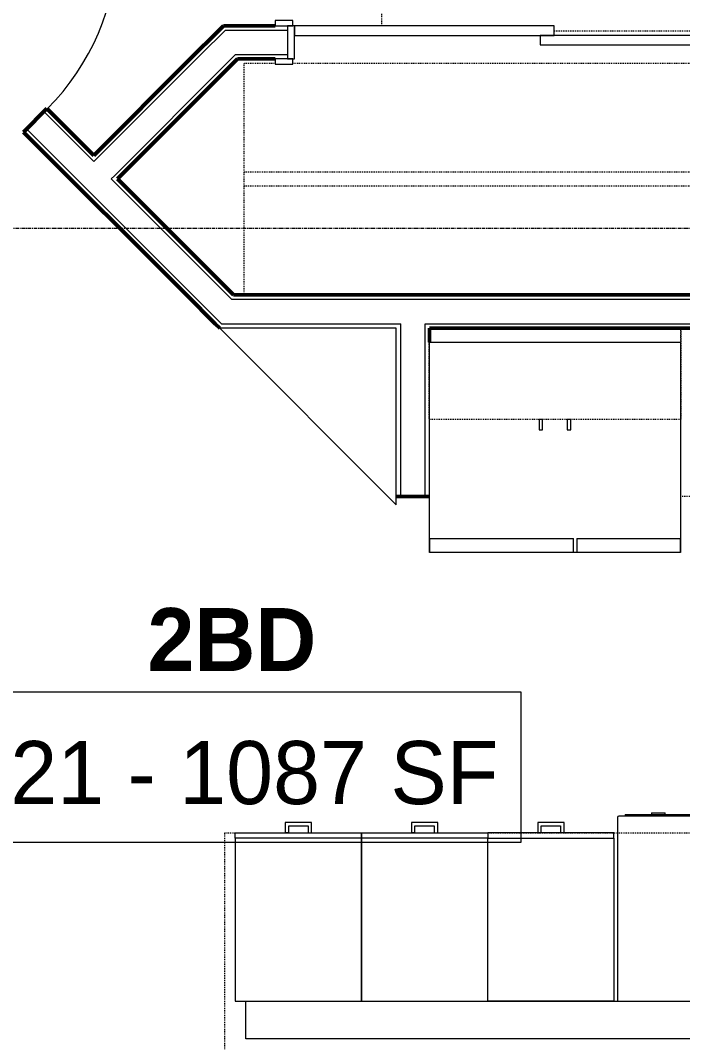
# Model space of a CAD drawing. Header units: inches. Extents: x -4266 to -1814, y 9706 to 12441.
# Drawn here: x -2334.6 to -2240.2, y 11419 to 11564.8 of the extents above; entities that cross this region are included whole.
import ezdxf

# ---------------------------------------------------------------- set-up
doc = ezdxf.new("R2010")
doc.units = ezdxf.units.IN
doc.header["$MEASUREMENT"] = 0
doc.linetypes.add('Dash', pattern=[0.25, 0.125, -0.125])
doc.linetypes.add('Grid Line 1_2_', pattern=[0.875, 0.5, -0.125, 0.125, -0.125])
for name, color, linetype, lineweight in [('A-AREA-IDEN', 2, 'Continuous', 9), ('A-DOOR-1', 7, 'Continuous', 9), ('A-DOOR-2', 50, 'Continuous', 20), ('A-DOOR-FRAM-1', 50, 'Continuous', 20), ('A-WALL-3', 250, 'Continuous', 50), ('A-WALL-4', 10, 'Continuous', 13), ('I-FURN-1', 7, 'Continuous', 9), ('I-FURN-HDLN-1', 7, 'Dash', 9), ('Q-CASE-2', 7, 'Continuous', 9), ('Q-CASE-4', 7, 'Dash', 9), ('Q-CASE-HDLN-1', 7, 'Dash', 9), ('Q-SPCQ-2', 7, 'Continuous', 9), ('S-GRID-1', 1, 'Grid Line 1_2_', 9)]:
    doc.layers.add(name, color=color, linetype=linetype, lineweight=lineweight)
doc.styles.add('Century Gothic', font='ufonts.com_century-gothic.ttf', dxfattribs={"height": 9})
doc.styles.add('Century Gothic_B', font='GOTHICB.TTF', dxfattribs={"height": 9})

msp = doc.modelspace()

# ---------------------------------------------------------------- linework, layer by layer
at = {"layer": 'A-AREA-IDEN', "flags": 128}
msp.add_lwpolyline([(-2345.74455, 11469.04857), (-2263.24691, 11469.04857), (-2263.24691, 11447.55251), (-2345.74455, 11447.55251)], close=True, dxfattribs=at)
at = {"layer": 'A-DOOR-1'}
for p, q in [((-2295.77374, 11564.84947), (-2298.27374, 11564.84947)), ((-2298.27374, 11564.84947), (-2298.27374, 11564.09947)), ((-2295.77374, 11564.09947), (-2295.77374, 11564.84947)), ((-2298.27374, 11564.09947), (-2295.77374, 11564.09947)), ((-2295.77374, 11559.34947), (-2298.27374, 11559.34947)), ((-2298.27374, 11559.34947), (-2298.27374, 11558.59947)), ((-2295.77374, 11558.59947), (-2295.77374, 11559.34947)), ((-2298.27374, 11558.59947), (-2295.77374, 11558.59947))]:
    msp.add_line(p, q, dxfattribs=at)
msp.add_arc((-2354.8676, 11576.33396), 34.06659, 315, 41.634313, dxfattribs=at)
at = {"layer": 'A-DOOR-2'}
for p, q in [((-2258.52374, 11564.09947), (-2295.52374, 11564.09947)), ((-2295.52374, 11564.09947), (-2295.52374, 11562.72447)), ((-2258.52374, 11562.72447), (-2258.52374, 11564.09947)), ((-2295.52374, 11562.72447), (-2258.52374, 11562.72447)), ((-2223.52374, 11562.72447), (-2260.52374, 11562.72447)), ((-2260.52374, 11562.72447), (-2260.52374, 11561.34947)), ((-2260.52374, 11561.34947), (-2223.52374, 11561.34947))]:
    msp.add_line(p, q, dxfattribs=at)
at = {"layer": 'A-DOOR-FRAM-1'}
for p, q in [((-2295.52374, 11564.09947), (-2296.52374, 11564.09947)), ((-2296.52374, 11564.09947), (-2296.52374, 11559.34947)), ((-2295.52374, 11559.34947), (-2295.52374, 11564.09947)), ((-2296.52374, 11559.34947), (-2295.52374, 11559.34947))]:
    msp.add_line(p, q, dxfattribs=at)
at = {"layer": 'A-WALL-3'}
for p, q in [((-2306.25906, 11563.47447), (-2310.38406, 11559.34947)), ((-2305.63406, 11564.09947), (-2306.25906, 11563.47447)), ((-2298.27374, 11564.09947), (-2305.63406, 11564.09947)), ((-2310.38406, 11559.34947), (-2324.13358, 11545.59994)), ((-2320.77482, 11542.24119), (-2303.66654, 11559.34947)), ((-2303.66654, 11559.34947), (-2298.27374, 11559.34947)), ((-2330.82597, 11552.29233), (-2334.18473, 11548.93357)), ((-2324.13358, 11545.59994), (-2330.82597, 11552.29233)), ((-2334.18473, 11548.93357), (-2310.95062, 11525.69947)), ((-2304.2331, 11525.69947), (-2320.77482, 11542.24119)), ((-2310.95062, 11525.69947), (-2306.82562, 11521.57447)), ((-2138.37374, 11525.69947), (-2304.2331, 11525.69947)), ((-2306.82562, 11521.57447), (-2306.20062, 11520.94947)), ((-2276.26312, 11520.94947), (-2203.45406, 11520.94947)), ((-2276.26312, 11518.94947), (-2276.26312, 11520.94947)), ((-2281.01312, 11496.94947), (-2276.26312, 11496.94947))]:
    msp.add_line(p, q, dxfattribs=at)
at = {"layer": 'A-WALL-4'}
for p, q in [((-2308.87518, 11559.97447), (-2305.37518, 11563.47447)), ((-2305.37518, 11563.47447), (-2296.52374, 11563.47447)), ((-2323.69164, 11545.158), (-2309.50018, 11559.34947)), ((-2321.21677, 11542.68313), (-2304.55043, 11559.34947)), ((-2309.50018, 11559.34947), (-2308.87518, 11559.97447)), ((-2304.55043, 11559.34947), (-2303.92543, 11559.97447)), ((-2303.92543, 11559.97447), (-2296.52374, 11559.97447)), ((-2324.13358, 11544.71606), (-2331.26791, 11551.85039)), ((-2310.06673, 11525.69947), (-2333.74278, 11549.37552)), ((-2323.69164, 11545.158), (-2324.13358, 11544.71606)), ((-2321.21677, 11542.68313), (-2321.65871, 11542.24119)), ((-2305.11699, 11525.69947), (-2321.65871, 11542.24119)), ((-2309.44173, 11525.07447), (-2310.06673, 11525.69947)), ((-2304.49199, 11525.07447), (-2305.11699, 11525.69947)), ((-2305.94173, 11521.57447), (-2309.44173, 11525.07447)), ((-2304.49199, 11525.07447), (-2137.74874, 11525.07447)), ((-2305.94173, 11521.57447), (-2280.38812, 11521.57447)), ((-2280.38812, 11520.94947), (-2280.38812, 11521.57447)), ((-2280.38812, 11496.94947), (-2280.38812, 11520.94947)), ((-2276.88812, 11521.57447), (-2105.02936, 11521.57447)), ((-2276.88812, 11520.94947), (-2276.88812, 11521.57447)), ((-2276.88812, 11496.94947), (-2276.88812, 11520.94947)), ((-2302.44874, 11424.94947), (-2151.44874, 11424.94947)), ((-2302.44874, 11419.57447), (-2302.44874, 11424.94947)), ((-2151.44874, 11419.57447), (-2302.44874, 11419.57447))]:
    msp.add_line(p, q, dxfattribs=at)
at = {"layer": 'I-FURN-1'}
for p, q in [((-2281.01312, 11520.94947), (-2306.20062, 11520.94947)), ((-2306.20062, 11520.94947), (-2281.01312, 11495.76197)), ((-2281.01312, 11495.76197), (-2281.01312, 11520.94947))]:
    msp.add_line(p, q, dxfattribs=at)
at = {"layer": 'I-FURN-HDLN-1'}
for p, q in [((-2283.10286, 11678.7394), (-2283.10286, 11564.09947)), ((-2258.52374, 11563.37113), (-2223.52374, 11563.37113))]:
    msp.add_line(p, q, dxfattribs=at)
at = {"layer": 'Q-CASE-2'}
for p, q in [((-2260.63812, 11507.94947), (-2260.14967, 11507.94947)), ((-2260.63812, 11507.94947), (-2260.63812, 11506.45021)), ((-2260.14967, 11506.45021), (-2260.14967, 11507.94947)), ((-2256.63812, 11507.94947), (-2256.14967, 11507.94947)), ((-2256.63812, 11507.94947), (-2256.63812, 11506.45021)), ((-2256.14967, 11506.45021), (-2256.14967, 11507.94947)), ((-2260.63812, 11506.45021), (-2260.14967, 11506.45021)), ((-2256.63812, 11506.45021), (-2256.14967, 11506.45021)), ((-2293.09991, 11450.44947), (-2296.84991, 11450.44947)), ((-2296.84991, 11450.44947), (-2296.84991, 11448.94947)), ((-2296.35053, 11448.94947), (-2296.35053, 11449.95009)), ((-2296.35053, 11449.95009), (-2293.59928, 11449.95009)), ((-2293.59928, 11449.95009), (-2293.59928, 11448.94947)), ((-2293.09991, 11448.94947), (-2293.09991, 11450.44947)), ((-2275.09991, 11450.44947), (-2278.84991, 11450.44947)), ((-2278.84991, 11450.44947), (-2278.84991, 11448.94947)), ((-2278.35053, 11448.94947), (-2278.35053, 11449.95009)), ((-2278.35053, 11449.95009), (-2275.59928, 11449.95009)), ((-2275.59928, 11449.95009), (-2275.59928, 11448.94947)), ((-2275.09991, 11448.94947), (-2275.09991, 11450.44947)), ((-2257.09991, 11450.44947), (-2260.84991, 11450.44947)), ((-2260.84991, 11450.44947), (-2260.84991, 11448.94947)), ((-2260.35053, 11449.95009), (-2257.59928, 11449.95009)), ((-2260.35053, 11448.94947), (-2260.35053, 11449.95009)), ((-2257.59928, 11449.95009), (-2257.59928, 11448.94947)), ((-2257.09991, 11448.94947), (-2257.09991, 11450.44947)), ((-2303.97491, 11448.94947), (-2285.97491, 11448.94947)), ((-2303.97491, 11448.19947), (-2303.97491, 11448.94947)), ((-2285.97491, 11448.19947), (-2303.97491, 11448.19947)), ((-2303.97491, 11448.19947), (-2303.97491, 11424.94947)), ((-2296.35053, 11448.94947), (-2296.84991, 11448.94947)), ((-2293.59928, 11448.94947), (-2293.09991, 11448.94947)), ((-2285.97491, 11448.94947), (-2267.97491, 11448.94947)), ((-2285.97491, 11448.19947), (-2285.97491, 11448.94947)), ((-2285.97491, 11448.94947), (-2285.97491, 11448.19947)), ((-2267.97491, 11448.19947), (-2285.97491, 11448.19947)), ((-2285.97491, 11448.19947), (-2285.97491, 11424.94947)), ((-2285.97491, 11424.94947), (-2285.97491, 11448.19947)), ((-2278.35053, 11448.94947), (-2278.84991, 11448.94947)), ((-2275.59928, 11448.94947), (-2275.09991, 11448.94947)), ((-2267.97491, 11448.94947), (-2267.97491, 11448.19947)), ((-2267.97491, 11448.94947), (-2267.97491, 11448.19947)), ((-2249.97491, 11448.94947), (-2267.97491, 11448.94947)), ((-2267.97491, 11424.94947), (-2267.97491, 11448.19947)), ((-2267.97491, 11424.94947), (-2267.97491, 11448.19947)), ((-2267.97491, 11448.19947), (-2249.97491, 11448.19947)), ((-2260.84991, 11448.94947), (-2260.35053, 11448.94947)), ((-2257.09991, 11448.94947), (-2257.59928, 11448.94947)), ((-2249.97491, 11448.19947), (-2249.97491, 11448.94947)), ((-2249.97491, 11448.19947), (-2249.97491, 11424.94947)), ((-2303.97491, 11424.94947), (-2285.97491, 11424.94947)), ((-2285.97491, 11424.94947), (-2267.97491, 11424.94947)), ((-2249.97491, 11424.94947), (-2267.97491, 11424.94947))]:
    msp.add_line(p, q, dxfattribs=at)
at = {"layer": 'Q-CASE-4'}
for p, q in [((-2240.38812, 11520.94947), (-2276.38812, 11520.94947)), ((-2276.38812, 11520.94947), (-2276.38812, 11507.94947)), ((-2240.38812, 11507.94947), (-2240.38812, 11520.94947)), ((-2276.38812, 11507.94947), (-2240.38812, 11507.94947))]:
    msp.add_line(p, q, dxfattribs=at)
at = {"layer": 'Q-CASE-HDLN-1'}
for p, q in [((-2302.74621, 11558.69947), (-2302.74621, 11525.69947)), ((-2298.27374, 11558.69947), (-2302.74621, 11558.69947)), ((-2223.27374, 11558.69947), (-2295.77374, 11558.69947)), ((-2143.27374, 11543.19947), (-2302.74621, 11543.19947)), ((-2143.27374, 11541.19947), (-2302.74621, 11541.19947)), ((-2302.74621, 11525.69947), (-2143.27374, 11525.69947)), ((-2240.51312, 11520.94947), (-2240.51312, 11518.94947)), ((-2240.51312, 11496.99454), (-2203.01312, 11496.99454)), ((-2305.47491, 11448.94947), (-2148.44874, 11448.94947)), ((-2305.47491, 11407.57447), (-2305.47491, 11448.94947))]:
    msp.add_line(p, q, dxfattribs=at)
at = {"layer": 'Q-SPCQ-2'}
for p, q in [((-2276.26312, 11488.94947), (-2276.26312, 11518.94947)), ((-2276.26312, 11518.94947), (-2240.51312, 11518.94947)), ((-2240.51312, 11518.94947), (-2240.51312, 11488.94947)), ((-2276.26312, 11490.94947), (-2255.76312, 11490.94947)), ((-2276.26312, 11490.94947), (-2276.26312, 11488.94947)), ((-2255.76312, 11488.94947), (-2255.76312, 11490.94947)), ((-2255.26312, 11490.94947), (-2240.51312, 11490.94947)), ((-2255.26312, 11490.94947), (-2255.26312, 11488.94947)), ((-2240.51312, 11488.94947), (-2240.51312, 11490.94947)), ((-2240.51312, 11488.94947), (-2276.26312, 11488.94947)), ((-2255.76312, 11488.94947), (-2276.26312, 11488.94947)), ((-2240.51312, 11488.94947), (-2255.26312, 11488.94947)), ((-2249.47491, 11451.12762), (-2249.47491, 11424.94947)), ((-2226.54676, 11451.32447), (-2249.27806, 11451.32447)), ((-2248.38196, 11451.57447), (-2226.56784, 11451.57447)), ((-2248.38196, 11451.57447), (-2248.38196, 11451.32447)), ((-2244.65087, 11451.82447), (-2244.65087, 11451.57447)), ((-2244.65087, 11451.82447), (-2243.66661, 11451.82447)), ((-2243.66661, 11451.82447), (-2242.68236, 11451.82447)), ((-2242.68236, 11451.57447), (-2242.68236, 11451.82447))]:
    msp.add_line(p, q, dxfattribs=at)
for start in [90, 105]:
    msp.add_arc((-2249.27806, 11451.12762), 0.19685, start, 180, dxfattribs=at)
at = {"layer": 'S-GRID-1'}
msp.add_line((-1814.20638, 11535.1894), (-4168.71446, 11535.1894), dxfattribs=at)

# ---------------------------------------------------------------- texts
at = {"layer": 'A-AREA-IDEN', "char_height": 9, "attachment_point": 1}
for s, insert, width, style in [('2BD', (-2316.49573, 11481.01672), 28.785, 'Century Gothic_B'), ('121 - 1087 SF', (-2342.74455, 11462.04857), 92.415, 'Century Gothic')]:
    msp.add_mtext(s, dxfattribs=dict(at, insert=insert, width=width, style=style))

doc.saveas('drawing.dxf')
